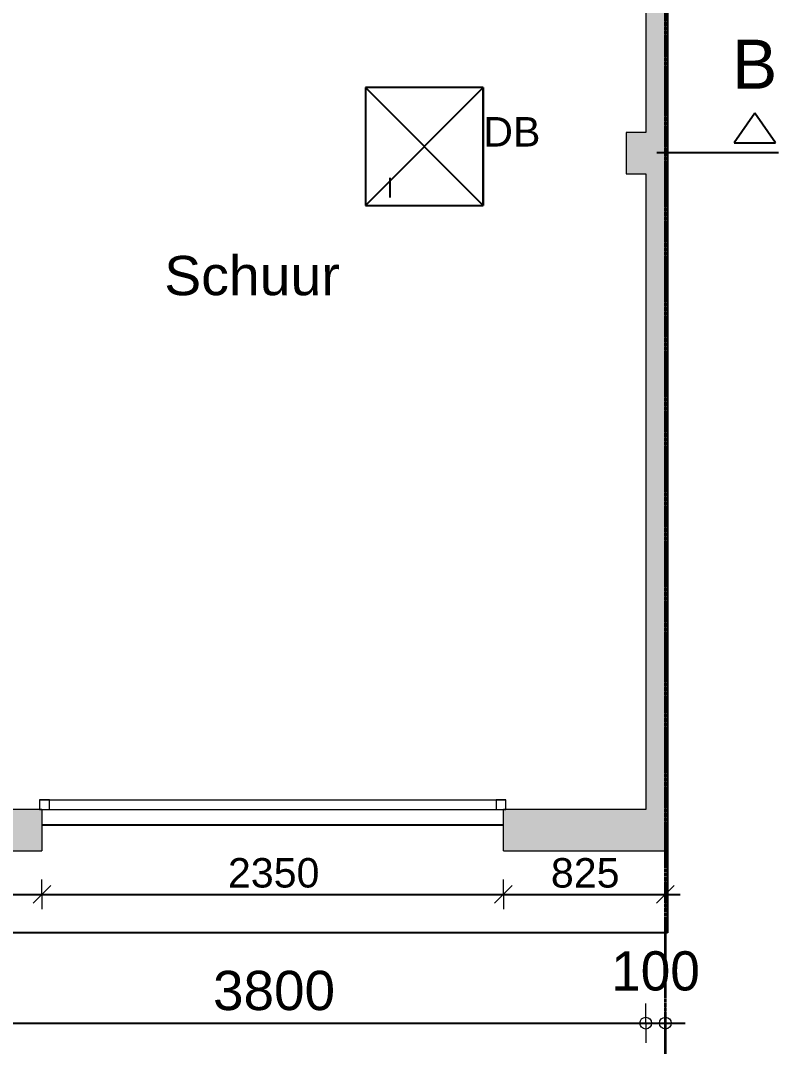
# Model space of a CAD drawing. Header units: millimetres. Extents: x 0 to 59350, y 0 to 29700.
# Drawn here: x 18738 to 20668, y 15040 to 17653 of the extents above; entities that cross this region are included whole.
import ezdxf

# ---------------------------------------------------------------- set-up
doc = ezdxf.new("R2010")
doc.units = ezdxf.units.MM
for name, pattern in [('PUNKT2_S9', [1, 0, -1]), ('STRICHPUNKT2_S5', [11, 8, -1, 1, -1]), ('VERDECKT2_S2', [2.7, 2, -0.7])]:
    doc.linetypes.add(name, pattern=pattern)
doc.layers.add('Standard', color=7, linetype='Continuous', lineweight=25)
doc.styles.add('ARIAL', font='arial.ttf')

msp = doc.modelspace()

# ---------------------------------------------------------------- hatches: boundary and pattern name
at = {"layer": 'Standard', "linetype": 'PUNKT2_S9', "lineweight": 18}
for points in [[(20330.4, 18988.1), (20330.4, 15538.1), (20380.4, 15538.1), (20380.4, 18988.1)], [(20330.4, 17263.1), (20330.4, 17368.1), (20280.4, 17368.1), (20280.4, 17263.1)]]:
    msp.add_hatch(color=59, dxfattribs=at).paths.add_polyline_path(points)
h = msp.add_hatch(color=59, dxfattribs=at)
h.paths.add_polyline_path([(18792.9, 15643.1), (18380.4, 15643.1), (18380.4, 15538.1), (18792.9, 15538.1)])
h.paths.add_polyline_path([(20330.4, 15643.1), (19967.9, 15643.1), (19967.9, 15538.1), (20330.4, 15538.1)])

# ---------------------------------------------------------------- linework, layer by layer
for p, q in [((19616.6, 17482.4), (19916.6, 17182.4)), ((19916.6, 17482.4), (19616.6, 17182.4)), ((19916.6, 17482.4), (19916.6, 17182.4)), ((19916.6, 17182.4), (19916.6, 17482.4))]:
    msp.add_line(p, q)
at = {"layer": 'Standard', "color": 36, "linetype": 'STRICHPUNKT2_S5', "lineweight": 35}
msp.add_line((20380.4, 14064.5), (20380.4, 19921.6), dxfattribs=at)
at = {"layer": 'Standard', "color": 5, "linetype": 'VERDECKT2_S2', "lineweight": -3}
for p, q in [((20385.9, 19246.6), (20385.9, 15329.6)), ((20385.9, 15329.6), (18171.9, 15329.6))]:
    msp.add_line(p, q, dxfattribs=at)
at = {"layer": 'Standard', "color": 36, "linetype": 'Continuous', "lineweight": 18}
for p, q in [((20330.4, 18988.1), (20330.4, 17368.1)), ((20380.4, 15538.1), (20380.4, 18988.1)), ((20330.4, 17368.1), (20280.4, 17368.1)), ((20280.4, 17368.1), (20280.4, 17263.1)), ((20280.4, 17263.1), (20330.4, 17263.1)), ((20330.4, 17263.1), (20330.4, 15643.1)), ((18792.9, 15643.1), (18430.4, 15643.1)), ((18792.9, 15643.1), (18792.9, 15538.1)), ((19967.9, 15538.1), (19967.9, 15643.1)), ((20330.4, 15643.1), (19967.9, 15643.1)), ((18380.4, 15538.1), (18792.9, 15538.1)), ((19967.9, 15538.1), (20330.4, 15538.1)), ((20330.4, 15538.1), (20380.4, 15538.1))]:
    msp.add_line(p, q, dxfattribs=at)
at = {"layer": 'Standard'}
for p, q in [((19916.6, 17482.4), (19616.6, 17482.4)), ((19616.6, 17482.4), (19616.6, 17182.4)), ((19679.6, 17202.9), (19679.6, 17252.6)), ((19616.6, 17182.4), (19916.6, 17182.4))]:
    msp.add_line(p, q, dxfattribs=at)
at = {"layer": 'Standard', "color": 51, "linetype": 'Continuous', "lineweight": -3}
for p, q in [((20608.3, 17417.1), (20555.8, 17342.1)), ((20660.8, 17342.1), (20608.3, 17417.1)), ((20555.8, 17342.1), (20660.8, 17342.1)), ((20358.3, 17317.1), (20668.3, 17317.1))]:
    msp.add_line(p, q, dxfattribs=at)
at = {"layer": 'Standard', "color": 7, "linetype": 'Continuous', "lineweight": 18}
for p, q in [((18811.7, 15668.1), (18786.7, 15668.1)), ((18786.7, 15668.1), (18786.7, 15643.1)), ((18786.7, 15668.1), (19974.2, 15668.1)), ((18811.7, 15643.1), (18811.7, 15668.1)), ((19974.2, 15668.1), (19949.2, 15668.1)), ((19949.2, 15668.1), (19949.2, 15643.1)), ((19974.2, 15643.1), (19974.2, 15668.1)), ((18786.7, 15643.1), (18811.7, 15643.1)), ((18786.7, 15643.1), (19974.2, 15643.1)), ((19949.2, 15643.1), (19974.2, 15643.1)), ((18770.4, 15404.8), (18815.4, 15449.8)), ((18792.9, 15427.3), (18792.9, 15464.8)), ((19945.4, 15404.8), (19990.4, 15449.8)), ((19967.9, 15427.3), (19967.9, 15464.8)), ((20357.9, 15404.8), (20402.9, 15449.8)), ((20380.4, 15427.3), (20380.4, 15464.8)), ((18792.9, 15427.3), (18792.9, 15389.8)), ((19967.9, 15427.3), (19967.9, 15389.8)), ((20380.4, 15427.3), (20380.4, 15389.8)), ((20330.4, 15099.3), (20330.4, 15149.3)), ((20380.4, 15099.3), (20380.4, 15149.3)), ((20330.4, 15099.3), (20330.4, 15049.3)), ((20380.4, 15099.3), (20380.4, 15049.3))]:
    msp.add_line(p, q, dxfattribs=at)
at = {"layer": 'Standard', "color": 53, "linetype": 'Continuous', "lineweight": -3}
msp.add_line((18792.9, 15604.6), (19967.9, 15604.6), dxfattribs=at)
msp.add_line((18792.9, 15604.6), (19967.9, 15604.6), dxfattribs=at)
msp.add_line((18792.9, 15604.6), (19967.9, 15604.6), dxfattribs=at)
msp.add_line((18792.9, 15604.6), (19967.9, 15604.6), dxfattribs=at)
at = {"layer": 'Standard', "color": 7, "linetype": 'Continuous', "lineweight": -3}
for p, q in [((18452.6, 15427.3), (18792.9, 15427.3)), ((18792.9, 15427.3), (19217.6, 15427.3)), ((19217.6, 15427.3), (19967.9, 15427.3)), ((19967.9, 15427.3), (20040.1, 15427.3)), ((20040.1, 15427.3), (20380.4, 15427.3)), ((20380.4, 15427.3), (20417.9, 15427.3)), ((18430.4, 15099.3), (19153.4, 15099.3)), ((19153.4, 15099.3), (20330.4, 15099.3)), ((20330.4, 15099.3), (20380.4, 15099.3)), ((20380.4, 15099.3), (20430.4, 15099.3))]:
    msp.add_line(p, q, dxfattribs=at)
at = {"layer": 'Standard', "color": 7, "linetype": 'Continuous', "lineweight": 18}
for centre in [(20330.4, 15099.3), (20380.4, 15099.3)]:
    msp.add_circle(centre, 15, dxfattribs=at)

# ---------------------------------------------------------------- texts
at = {"layer": 'Standard', "color": 51, "linetype": 'Continuous', "lineweight": -3, "insert": (20550, 17479.6), "char_height": 125, "width": 178.33, "attachment_point": 7, "style": 'ARIAL'}
msp.add_mtext('\\W0.99;B', dxfattribs=at)
at = {"layer": 'Standard', "insert": (19916.6, 17332.4), "char_height": 75, "width": 201.204, "attachment_point": 7, "style": 'ARIAL'}
msp.add_mtext('DB', dxfattribs=at)
at = {"layer": 'Standard', "color": 7, "linetype": 'Continuous', "lineweight": -3, "insert": (19104.2, 16952.3), "char_height": 100, "width": 636.947, "attachment_point": 7, "style": 'ARIAL'}
msp.add_mtext('{\\W1.01;Schuur}', dxfattribs=at)
at = {"layer": 'Standard', "color": 7, "linetype": 'Continuous', "lineweight": 18, "attachment_point": 7, "style": 'ARIAL'}
for s, insert, char_height, width in [('\\W1.00;2350', (19266.4, 15443.7), 75, 272.672), ('\\W1.00;825', (20088.8, 15443.6), 75, 213.862), ('\\W0.97;100', (20242.2, 15181), 100, 283.554), ('\\W1.00;3800', (19228.4, 15131.1), 100, 363.563)]:
    msp.add_mtext(s, dxfattribs=dict(at, insert=insert, char_height=char_height, width=width))

doc.saveas('drawing.dxf')
